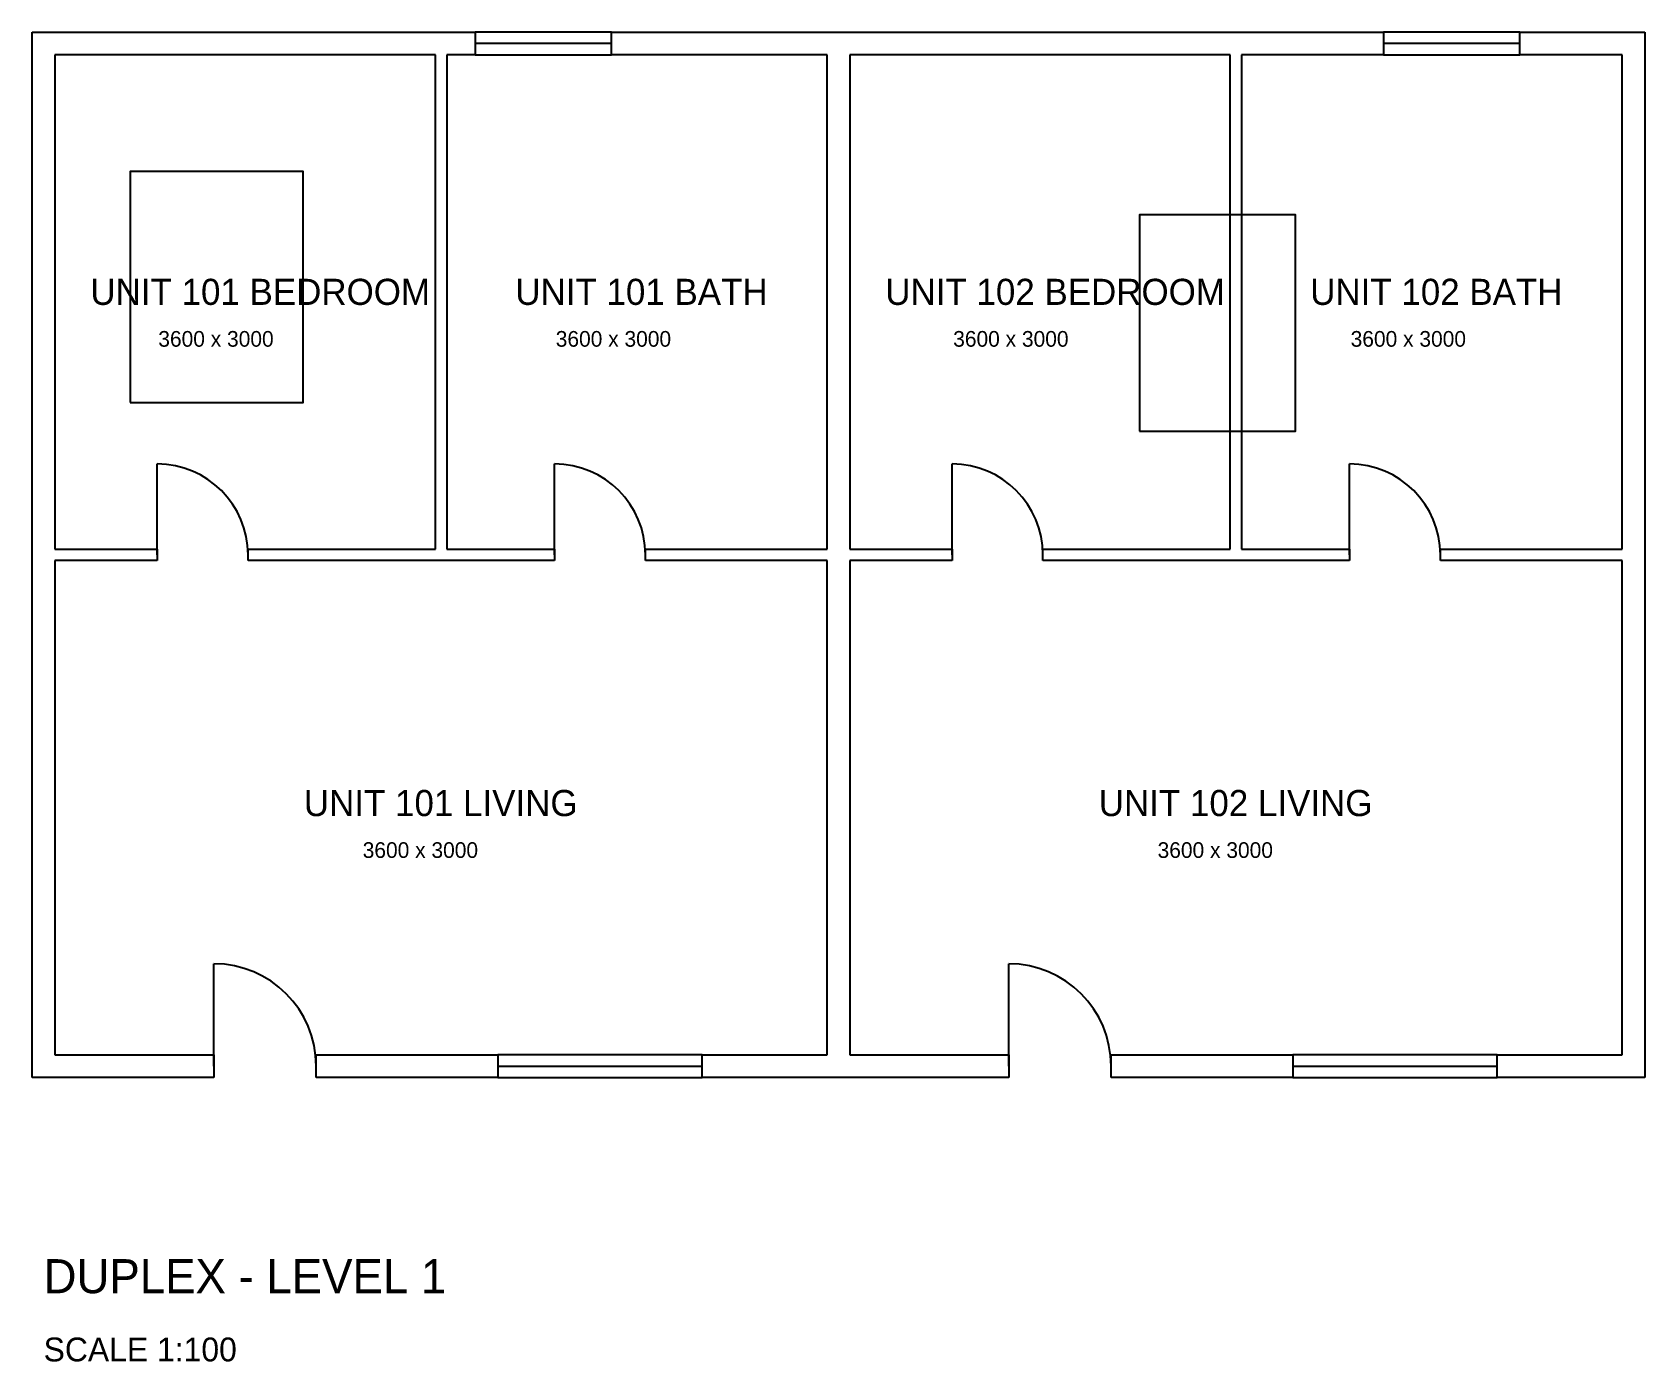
# Model space of a CAD drawing. Header units: millimetres. Extents: x -100 to 14100, y -2603 to 9100.
import ezdxf

# ---------------------------------------------------------------- set-up
doc = ezdxf.new("R2010")
doc.units = ezdxf.units.MM

# ---------------------------------------------------------------- blocks, each defined once
blk = doc.blocks.new('DOOR')
blk.add_line((0, 0), (0, 1))
blk.add_arc((0, 0), 1, 0, 90)
blk = doc.blocks.new('WINDOW')
blk.add_line((0, 0), (1, 0))
blk.add_lwpolyline([(0, -0.5), (1, -0.5), (1, 0.5), (0, 0.5)], close=True)

msp = doc.modelspace()

# ---------------------------------------------------------------- linework, layer by layer
for p, q in [((-100, 9000), (-100, 9100)), ((-100, 9100), (100, 9100)), ((100, 9100), (3800, 9100)), ((3800, 9100), (3800, 8900)), ((5000, 8900), (5000, 9100)), ((5000, 9100), (6900, 9100)), ((6900, 9100), (7100, 9100)), ((7100, 9100), (11800, 9100)), ((11800, 9100), (11800, 8900)), ((13000, 8900), (13000, 9100)), ((13000, 9100), (13900, 9100)), ((13900, 9100), (14000, 9100)), ((14000, 9100), (14100, 9100)), ((14100, 9100), (14100, 8900)), ((-100, 8900), (-100, 9000)), ((-100, 100), (-100, 8900)), ((3450, 8900), (100, 8900)), ((100, 8900), (100, 4550)), ((3450, 4550), (3450, 8900)), ((3800, 8900), (3550, 8900)), ((3550, 8900), (3550, 4550)), ((6900, 8900), (5000, 8900)), ((6900, 4550), (6900, 8900)), ((10450, 8900), (7100, 8900)), ((7100, 8900), (7100, 4550)), ((10450, 4550), (10450, 8900)), ((11800, 8900), (10550, 8900)), ((10550, 8900), (10550, 4550)), ((13900, 8900), (13000, 8900)), ((13900, 4550), (13900, 8900)), ((14100, 8900), (14100, 100)), ((100, 4550), (1000, 4550)), ((1000, 4550), (1000, 4450)), ((1800, 4450), (1800, 4550)), ((1800, 4550), (3450, 4550)), ((3550, 4550), (4500, 4550)), ((4500, 4550), (4500, 4450)), ((5300, 4450), (5300, 4550)), ((5300, 4550), (6900, 4550)), ((7100, 4550), (8000, 4550)), ((8000, 4550), (8000, 4450)), ((8800, 4450), (8800, 4550)), ((8800, 4550), (10450, 4550)), ((10550, 4550), (11500, 4550)), ((11500, 4550), (11500, 4450)), ((12300, 4450), (12300, 4550)), ((12300, 4550), (13900, 4550)), ((1000, 4450), (100, 4450)), ((100, 4450), (100, 100)), ((3450, 4450), (1800, 4450)), ((3550, 4450), (3450, 4450)), ((4500, 4450), (3550, 4450)), ((6900, 4450), (5300, 4450)), ((6900, 100), (6900, 4450)), ((8000, 4450), (7100, 4450)), ((7100, 4450), (7100, 100)), ((10450, 4450), (8800, 4450)), ((10550, 4450), (10450, 4450)), ((11500, 4450), (10550, 4450)), ((13900, 4450), (12300, 4450)), ((13900, 100), (13900, 4450)), ((-100, -100), (-100, 100)), ((100, 100), (1500, 100)), ((1500, 100), (1500, -100)), ((2400, -100), (2400, 100)), ((2400, 100), (4000, 100)), ((4000, 100), (4000, -100)), ((5800, -100), (5800, 100)), ((5800, 100), (6900, 100)), ((7100, 100), (8500, 100)), ((8500, 100), (8500, -100)), ((9400, -100), (9400, 100)), ((9400, 100), (11000, 100)), ((11000, 100), (11000, -100)), ((12800, -100), (12800, 100)), ((12800, 100), (13900, 100)), ((14100, 100), (14100, 0)), ((14100, 0), (14100, -100)), ((0, -100), (-100, -100)), ((100, -100), (0, -100)), ((1500, -100), (100, -100)), ((4000, -100), (2400, -100)), ((6900, -100), (5800, -100)), ((7100, -100), (6900, -100)), ((8500, -100), (7100, -100)), ((11000, -100), (9400, -100)), ((13900, -100), (12800, -100)), ((14100, -100), (13900, -100))]:
    msp.add_line(p, q)
for points in [[(762, 5842), (2286, 5842), (2286, 7874), (762, 7874)], [(9652, 5588), (11024, 5588), (11024, 7493), (9652, 7493)]]:
    msp.add_lwpolyline(points, close=True)

# ---------------------------------------------------------------- block references
at = {"xscale": 1200, "yscale": 200, "rotation": 180}
for p in [(5000, 9000), (13000, 9000)]:
    msp.add_blockref('WINDOW', p, dxfattribs=at)
for name, p, xscale, yscale in [('DOOR', (1000, 4500), 800, 800), ('DOOR', (4500, 4500), 800, 800), ('DOOR', (8000, 4500), 800, 800), ('DOOR', (11500, 4500), 800, 800), ('DOOR', (1500, 0), 900, 900), ('DOOR', (8500, 0), 900, 900), ('WINDOW', (4000, 0), 1800, 200), ('WINDOW', (11000, 0), 1800, 200)]:
    msp.add_blockref(name, p, dxfattribs=dict(xscale=xscale, yscale=yscale))

# ---------------------------------------------------------------- texts
for s, height, p in [('UNIT 101 BEDROOM', 230, (412, 6700)), ('UNIT 101 BATH', 230, (4154, 6700)), ('UNIT 102 BEDROOM', 230, (7412, 6700)), ('UNIT 102 BATH', 230, (11154, 6700)), ('3600 x 3000', 138, (1010, 6332)), ('3600 x 3000', 138, (4510, 6332)), ('3600 x 3000', 138, (8010, 6332)), ('3600 x 3000', 138, (11510, 6332)), ('UNIT 101 LIVING', 230, (2292, 2200)), ('UNIT 102 LIVING', 230, (9292, 2200)), ('3600 x 3000', 138, (2810, 1832)), ('3600 x 3000', 138, (9810, 1832))]:
    msp.add_text(s, height=height).set_placement(p)
at = {"layer": 'TITLE'}
for s, height, p in [('DUPLEX - LEVEL 1', 300, (0, -2000)), ('SCALE 1:100', 210, (0, -2600))]:
    msp.add_text(s, height=height, dxfattribs=at).set_placement(p)

doc.saveas('drawing.dxf')
